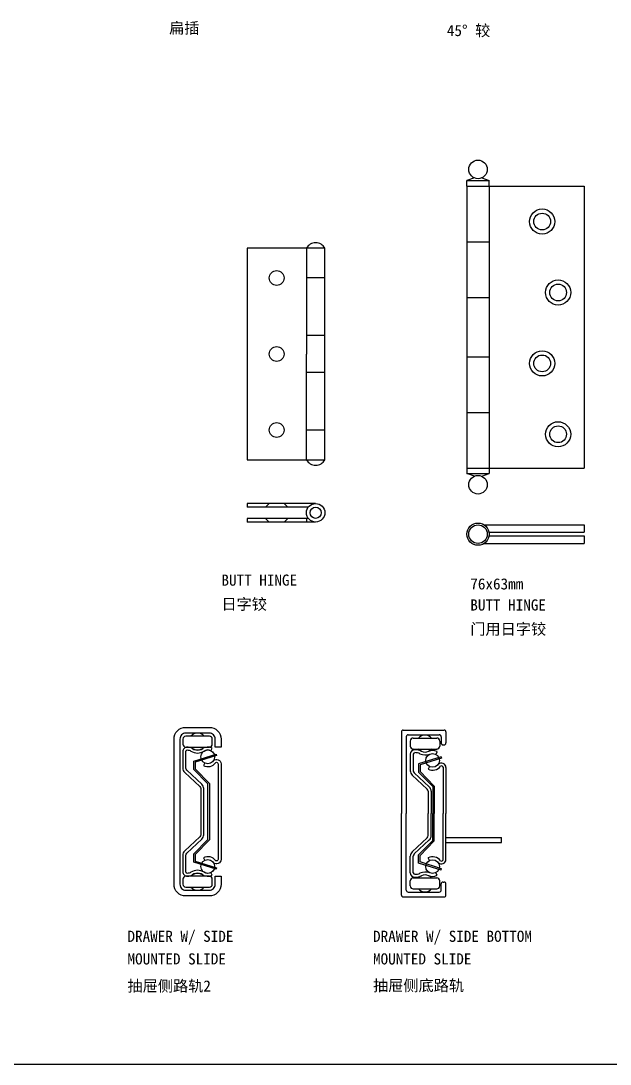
# Model space of a CAD drawing. Header units: millimetres. Extents: x -159360 to -156109, y -82746 to -81402.
# Drawn here: x -156747.5 to -156588.6, y -81966.7 to -81685.5 of the extents above; entities that cross this region are included whole.
import ezdxf
from ezdxf.enums import TextEntityAlignment as Align

# ---------------------------------------------------------------- set-up
doc = ezdxf.new("R2010")
doc.units = ezdxf.units.MM
doc.header["$LTSCALE"] = 2
doc.header["$MEASUREMENT"] = 0
doc.linetypes.add('HIDDEN2', pattern=[4.7625, 3.175, -1.5875])
doc.layers.get('0').update_dxf_attribs({"linetype": 'CONTINUOUS'})
doc.layers.add('LINE1', color=41, linetype='CONTINUOUS')
doc.layers.add('LINE2', color=142, linetype='CONTINUOUS')
doc.layers.add('标注', color=7, linetype='CONTINUOUS', lineweight=25)
doc.styles.add('HZ', font='simfang.ttf')

# ---------------------------------------------------------------- blocks, each defined once
blk = doc.blocks.new('BUTT HINGE-E 日字铰-立面')
at = {"linetype": 'ByBlock'}
for p in [(-5, 28.5), (-5, -28.5)]:
    blk.add_line(p, (-5, 0), dxfattribs=at)
blk.add_lwpolyline([(-21, -28.5), (0, -28.5), (0, 0), (0, 28.5), (-21, 28.5), (-21, 0)], close=True, dxfattribs=at)
at = {"layer": 'LINE1', "linetype": 'ByBlock'}
for p, q in [((0, 20.5), (-5, 20.5)), ((0, 5), (-5, 5)), ((0, -5), (-5, -5)), ((0, -20.5), (-5, -20.5))]:
    blk.add_line(p, q, dxfattribs=at)
for centre in [(-13, 20.5), (-13, 0), (-13, -20.5)]:
    blk.add_circle(centre, 2, dxfattribs=at)
for centre, start, end in [((-2.5, 27.17), 28.0725, 151.9275), ((-2.5, -27.17), 208.0725, 331.9275)]:
    blk.add_arc(centre, 2.83, start, end, dxfattribs=at)
blk = doc.blocks.new('BUTT HINGE-P 日字铰-平面')
at = {"linetype": 'ByBlock'}
for p, q in [((0, 2.5), (-18.5, 2.5)), ((-18.5, 2.5), (-18.5, 1.5)), ((-2, 1.5), (-18.5, 1.5)), ((-2, -1.5), (-18.5, -1.5)), ((-18.5, -1.5), (-18.5, -2.5)), ((0, -2.5), (-18.5, -2.5)), ((-2.5, -1.5), (-2.5, -2.5))]:
    blk.add_line(p, q, dxfattribs=at)
for radius in [2.5, 1.5]:
    blk.add_circle((0, 0), radius, dxfattribs=at)
at = {"layer": 'LINE1', "linetype": 'HIDDEN2'}
for p, q in [((-13.5, 1.5), (-12.5, 2.5)), ((-7.5, 1.5), (-8.5, 2.5)), ((-13.5, -1.5), (-12.5, -2.5)), ((-7.5, -1.5), (-8.5, -2.5))]:
    blk.add_line(p, q, dxfattribs=at)
blk = doc.blocks.new('BUTT HINGE 日字铰')
for name, p in [('BUTT HINGE-E 日字铰-立面', (21, 45.3)), ('BUTT HINGE-P 日字铰-平面', (18.5, 2.5))]:
    blk.add_blockref(name, p)
blk = doc.blocks.new('DRAWER W- SIDE MOUNTED SLIDE 抽屉侧路轨2')
at = {"layer": 'LINE1'}
for points in [[(9.53, -22.73), (3.18, -22.73, -0.414214), (0, -19.56), (0, 0), (0, 19.56, -0.414214), (3.18, 22.73), (9.53, 22.73, -0.414214), (12.7, 19.56), (12.7, 17.41), (11.11, 17.41), (11.11, 19.56, 0.414214), (9.53, 21.15), (3.18, 21.15, 0.414214), (1.59, 19.56), (1.59, 0), (1.59, -19.56, 0.414214), (3.18, -21.15), (9.53, -21.15, 0.414214), (11.11, -19.56), (11.11, -17.41), (12.7, -17.41), (12.7, -19.56, -0.414214)], [(9.53, 20.35), (3.18, 20.35, 0.414214), (2.38, 19.56), (2.38, 18.21, 0.414214), (3.18, 17.41), (9.53, 17.41, 0.414214), (10.32, 18.21), (10.32, 19.56, 0.414214)], [(3.18, -17.41, 0.414214), (2.38, -18.21), (2.38, -19.56, 0.414214), (3.18, -20.35), (9.53, -20.35, 0.414214), (10.32, -19.56), (10.32, -18.21, 0.414214), (9.53, -17.41)]]:
    blk.add_lwpolyline(points, format="xyb", close=True, dxfattribs=at)
for points in [[(3.59, 17.41, 0.414214), (2.38, 16.2), (2.38, 11.74, 0.208406), (2.89, 10.58), (6.96, 6.8, -0.208406), (7.21, 6.21), (7.21, 0), (7.21, -6.21, -0.208406), (6.96, -6.8), (2.89, -10.58, 0.208406), (2.38, -11.74), (2.38, -16.2, 0.414214), (3.59, -17.41, 0.163826), (5.12, -16.93, -0.289079), (7.58, -16.93, 0.279606), (10.32, -17.13), (9.95, -16.43, -0.266381), (8.12, -16.34, 0.315141), (4.57, -16.35, -0.139242), (3.59, -16.63, -0.395754), (3.18, -16.2), (3.18, -11.74, -0.208406), (3.43, -11.16), (7.5, -7.38, 0.208406), (8, -6.21), (8, 0), (8, 6.21, 0.208406), (7.5, 7.38), (3.43, 11.16, -0.208406), (3.18, 11.74), (3.18, 16.2, -0.395754), (3.59, 16.63, -0.139242), (4.57, 16.35, 0.315141), (8.12, 16.34, -0.266381), (9.95, 16.43), (10.32, 17.13, 0.279606), (7.58, 16.93, -0.289079), (5.12, 16.93, 0.179213), (3.35, 17.41)], [(10.63, 13.72, -0.661087), (12.7, 12.91), (12.7, 0), (12.7, -12.91, -0.658878), (10.63, -13.72)], [(8.27, 13.13), (7.91, 12.42, 0.370493), (11.26, 13.23, -0.575681), (11.91, 12.91), (11.91, 0), (11.91, -12.91, -0.575681), (11.26, -13.23, 0.370493), (7.91, -12.42), (8.27, -13.13)]]:
    blk.add_lwpolyline(points, format="xyb", dxfattribs=at)
blk.add_lwpolyline([(5.32, -13.59), (5.32, -11.36), (9.14, -7.47), (9.14, 0), (9.14, 7.47), (5.32, 11.36), (5.32, 13.59), (11.37, 15.52), (11.49, 15.14), (5.72, 13.3), (5.72, 11.52), (9.54, 7.63), (9.54, 0), (9.54, -7.63), (5.72, -11.52), (5.72, -13.3), (11.49, -15.14), (11.37, -15.52)], close=True, dxfattribs=at)
for centre in [(9.11, 14.78), (9.11, -14.78)]:
    blk.add_circle(centre, 1.85, dxfattribs=at)
for centre, radius, start, end in [((6.35, 18.88), 2.3, 39.6549, 140.3451), ((6.35, 18.88), 2.3, 219.6549, 320.3451), ((9.11, 14.78), 1.85, 62.9255, 125.4108), ((6.35, -18.88), 2.3, 39.6549, 140.3451), ((6.35, -18.88), 2.3, 219.6549, 320.3451)]:
    blk.add_arc(centre, radius, start, end, dxfattribs=at)
blk = doc.blocks.new('DRAWER W- SIDE BOTTOM MOUNTED SLIDE 抽屉侧底路轨')
at = {"layer": 'LINE1'}
for p, q in [((0.5, 22.5), (11.5, 22.5)), ((0, 22), (0, 0)), ((1.3, 20.7), (1.3, 0)), ((1.8, 21.2), (10.2, 21.2)), ((3.18, 20.32), (9.53, 20.32)), ((10.7, 20.7), (10.7, 19)), ((12, 22), (12, 19)), ((2.38, 19.53), (2.38, 18.18)), ((3.18, 17.38), (9.53, 17.38)), ((10.32, 19.53), (10.32, 18.18)), ((11.2, 18.5), (11.5, 18.5)), ((2.38, 15.97), (2.38, 11.51)), ((3.18, 15.97), (3.18, 11.51)), ((10.67, 15.29), (4.62, 13.36)), ((10.79, 14.91), (5.02, 13.07)), ((9.61, 16.66), (9.25, 15.96)), ((10.67, 15.29), (10.79, 14.91)), ((4.62, 13.36), (4.62, 11.13)), ((5.02, 13.07), (5.02, 11.29)), ((5.02, 11.29), (8.84, 7.4)), ((7.57, 12.66), (7.21, 11.95)), ((11.21, 12.44), (11.21, 0)), ((12, 12.39), (12, 0)), ((2.89, 10.34), (6.96, 6.56)), ((3.43, 10.92), (7.5, 7.14)), ((4.62, 11.13), (8.44, 7.24)), ((7.21, 5.98), (7.21, 0)), ((8, 5.98), (8, 0)), ((8.44, 7.24), (8.44, 0)), ((8.84, 7.4), (8.84, 0)), ((0, -22), (0, 0)), ((7.21, -5.98), (7.21, 0)), ((8, -5.98), (8, 0)), ((8.44, -7.24), (8.44, 0)), ((8.84, -7.4), (8.84, 0)), ((11.21, -12.44), (11.21, 0)), ((1.3, -20.7), (1.3, 0)), ((12, -12.39), (12, 0)), ((2.89, -10.34), (6.96, -6.56)), ((3.43, -10.92), (7.5, -7.14)), ((4.62, -11.13), (8.44, -7.24)), ((5.02, -11.29), (8.84, -7.4)), ((12, -6.5), (27, -6.5)), ((12, -7.8), (27, -7.8)), ((27, -7.8), (27, -6.5)), ((4.62, -13.36), (4.62, -11.13)), ((2.38, -15.97), (2.38, -11.51)), ((3.18, -15.97), (3.18, -11.51)), ((10.67, -15.29), (4.62, -13.36)), ((5.02, -13.07), (5.02, -11.29)), ((10.79, -14.91), (5.02, -13.07)), ((7.57, -12.66), (7.21, -11.95)), ((9.61, -16.66), (9.25, -15.96)), ((10.67, -15.29), (10.79, -14.91)), ((2.38, -19.53), (2.38, -18.18)), ((3.18, -17.38), (9.53, -17.38)), ((10.32, -19.53), (10.32, -18.18)), ((10.7, -20.7), (10.7, -19)), ((11.2, -18.5), (11.5, -18.5)), ((12, -22), (12, -19)), ((1.8, -21.2), (10.2, -21.2)), ((3.18, -20.32), (9.53, -20.32)), ((0.5, -22.5), (11.5, -22.5))]:
    blk.add_line(p, q, dxfattribs=at)
for centre in [(8.41, 14.31), (8.41, -14.31)]:
    blk.add_circle(centre, 1.85, dxfattribs=at)
for centre, radius, start, end in [((0.5, 22), 0.5, 90, 180), ((11.5, 22), 0.5, 0, 90), ((1.8, 20.7), 0.5, 90, 180), ((3.18, 19.53), 0.794, 90, 180), ((6.35, 18.85), 2.3, 39.6549, 140.3451), ((9.53, 19.53), 0.794, 0, 90), ((10.2, 20.7), 0.5, 0, 90), ((3.18, 18.18), 0.794, 180, 270), ((3.59, 15.97), 1.21, 90, 180), ((3.81, 14.06), 3.13, 60.0833, 94.0238), ((6.35, 18.85), 2.3, 219.6549, 320.3451), ((8.35, 14.04), 2.91, 64.3914, 111.66), ((9.53, 18.18), 0.794, 270, 0), ((11.2, 19), 0.5, 180, 270), ((11.5, 19), 0.5, 270, 0), ((3.61, 15.96), 0.433, 92.5701, 178.9357), ((3.75, 13.92), 2.48, 60.5918, 93.8103), ((6.41, 19.34), 3.56, 246.1016, 291.1404), ((3.97, 11.51), 1.59, 180, 227.089), ((3.97, 11.51), 0.794, 180, 227.089), ((8.41, 14.31), 2.64, 242.9255, 324.2428), ((10.79, 12.4), 1.21, 359.2465, 135.5856), ((10.79, 12.41), 0.419, 3.6881, 123.4009), ((6.41, 5.98), 0.794, 0, 47.089), ((6.41, 5.98), 1.59, 0, 47.089), ((6.41, -5.98), 0.794, 312.911, 0), ((6.41, -5.98), 1.59, 312.911, 0), ((3.97, -11.51), 1.59, 132.911, 180), ((3.97, -11.51), 0.794, 132.911, 180), ((8.41, -14.31), 2.64, 35.7572, 117.0745), ((10.79, -12.4), 1.21, 224.4144, 0.7535), ((10.79, -12.41), 0.419, 236.5991, 356.3119), ((3.59, -15.97), 1.21, 180, 270), ((3.61, -15.96), 0.433, 181.0643, 267.4299), ((3.75, -13.92), 2.48, 266.1897, 299.4082), ((3.81, -14.06), 3.13, 265.9762, 299.9167), ((6.35, -18.85), 2.3, 39.6549, 140.3451), ((6.41, -19.34), 3.56, 68.8596, 113.8984), ((8.35, -14.04), 2.91, 248.34, 295.6086), ((3.18, -18.18), 0.794, 90, 180), ((3.18, -19.53), 0.794, 180, 270), ((9.53, -18.18), 0.794, 0, 90), ((9.53, -19.53), 0.794, 270, 0), ((11.2, -19), 0.5, 90, 180), ((11.5, -19), 0.5, 0, 90), ((0.5, -22), 0.5, 180, 270), ((1.8, -20.7), 0.5, 180, 270), ((6.35, -18.85), 2.3, 219.6549, 320.3451), ((10.2, -20.7), 0.5, 270, 0), ((11.5, -22), 0.5, 270, 0)]:
    blk.add_arc(centre, radius, start, end, dxfattribs=at)
blk = doc.blocks.new('BUTT HINGE （76x63mm）门用日字铰(平面)')
at = {"layer": 'LINE1'}
for p, q in [((-27, 5), (0, 5)), ((-25.7, 3), (0, 3)), ((0, 5), (0, 3)), ((-27, 0), (0, 0)), ((-25.7, 2), (0, 2)), ((0, 2), (0, 0))]:
    blk.add_line(p, q, dxfattribs=at)
for radius in [3, 2.5]:
    blk.add_circle((-28.66, 2.5), radius, dxfattribs=at)
blk = doc.blocks.new('BUTT HINGE （76x63mm）门用日字铰(正面）')
at = {"layer": 'LINE1'}
for p, q in [((-0.98, 40.2), (-2.98, 39.5)), ((-2.98, 38), (-2.98, 39.5)), ((-2.98, 39.5), (2.98, 39.5)), ((0.98, 40.2), (2.98, 39.5)), ((2.98, 38), (2.98, 39.5)), ((-2.98, 38), (2.98, 38)), ((-2.98, 38), (-2.98, -38)), ((2.98, 38), (2.98, -38)), ((-2.98, 23), (2.98, 23)), ((-2.98, 8), (2.98, 8)), ((-2.98, -8), (2.98, -8)), ((-2.98, -23), (2.98, -23)), ((-2.98, -38), (-2.98, -39.5)), ((-2.98, -38), (2.98, -38)), ((2.98, -38), (2.98, -39.5)), ((-2.98, -39.5), (2.98, -39.5)), ((-0.98, -40.2), (-2.98, -39.5)), ((0.98, -40.2), (2.98, -39.5))]:
    blk.add_line(p, q, dxfattribs=at)
for centre in [(0, 42.5), (0, -42.5)]:
    blk.add_circle(centre, 2.5, dxfattribs=at)
blk = doc.blocks.new('BUTT HINGE （76x63mm）门用日字铰')
at = {"layer": 'LINE1', "ltscale": 5}
for p, q in [((2.98, 93.82), (28.66, 93.82)), ((28.66, 93.82), (28.66, 17.82)), ((2.98, 17.82), (28.66, 17.82))]:
    blk.add_line(p, q, dxfattribs=at)
for centre, radius in [((17.3, 84.26), 3.39), ((17.3, 84.26), 2.26), ((21.59, 65.15), 3.39), ((21.59, 65.15), 2.26), ((17.3, 46.03), 3.39), ((17.3, 46.03), 2.26), ((21.59, 26.92), 3.39), ((21.59, 26.92), 2.26)]:
    blk.add_circle(centre, radius, dxfattribs=at)
for name, p in [('BUTT HINGE （76x63mm）门用日字铰(正面）', (0, 55.82)), ('BUTT HINGE （76x63mm）门用日字铰(平面)', (28.66, -2.5))]:
    blk.add_blockref(name, p)

msp = doc.modelspace()

# ---------------------------------------------------------------- linework, layer by layer
at = {"layer": '标注', "color": 0}
msp.add_line((-156921.02, -81966.71), (-156108.52, -81966.71), dxfattribs=at)

# ---------------------------------------------------------------- block references
at = {"color": 0}
for name, p in [('DRAWER W- SIDE MOUNTED SLIDE 抽屉侧路轨2', (-156706.25, -81898.65)), ('DRAWER W- SIDE BOTTOM MOUNTED SLIDE 抽屉侧底路轨', (-156644.91, -81899.14))]:
    msp.add_blockref(name, p, dxfattribs=at)
at = {"layer": 'LINE1', "color": 0}
msp.add_blockref('BUTT HINGE （76x63mm）门用日字铰', (-156624.26, -81823.84), dxfattribs=at)
at = {"layer": 'LINE2', "color": 0}
msp.add_blockref('BUTT HINGE 日字铰', (-156686.56, -81820.58), dxfattribs=at)

# ---------------------------------------------------------------- texts
at = {"layer": '标注', "color": 0, "style": 'HZ'}
for s, p in [('扁插', (-156707.58, -81685.92)), ('45%%d 较', (-156632.67, -81686.58)), ('BUTT HINGE', (-156693.46, -81834.73)), ('76x63mm', (-156626.35, -81835.75)), ('日字铰', (-156693.46, -81841.21)), ('BUTT HINGE', (-156626.35, -81841.43)), ('门用日字铰', (-156626.35, -81847.91)), ('DRAWER W/ SIDE ', (-156718.8, -81930.74)), ('DRAWER W/ SIDE BOTTOM', (-156652.58, -81930.74)), ('MOUNTED SLIDE', (-156718.78, -81936.84)), ('MOUNTED SLIDE', (-156652.58, -81936.84)), ('抽屉侧路轨2', (-156718.8, -81944.13)), ('抽屉侧底路轨', (-156652.58, -81944.01))]:
    msp.add_text(s, height=3, dxfattribs=at).set_placement(p, align=Align.TOP_LEFT)

doc.saveas('drawing.dxf')
